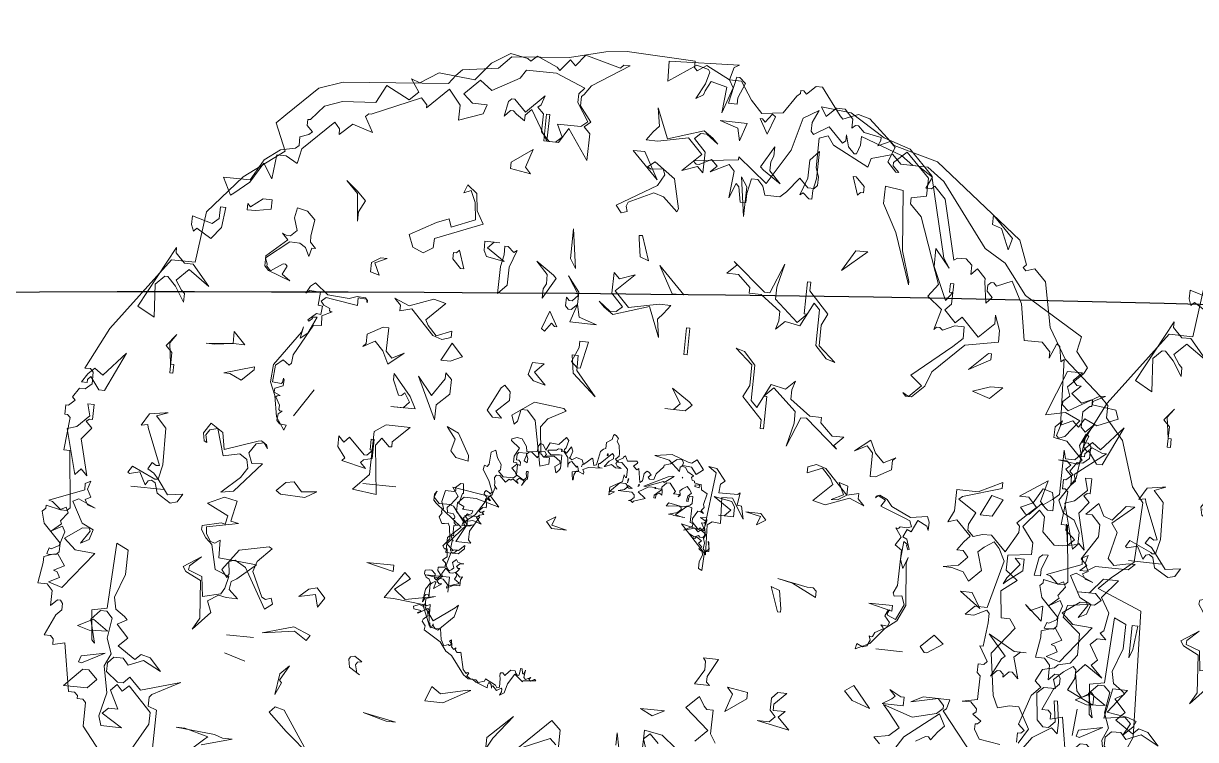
# Model space of a CAD drawing. Header units: metres. Extents: x 329311 to 330425, y 7396637 to 7397287.
# Drawn here: x 329864.389 to 329866.599, y 7397069.61 to 7397070.96 of the extents above; entities that cross this region are included whole.
import ezdxf

# ---------------------------------------------------------------- set-up
doc = ezdxf.new("R2010")
doc.units = ezdxf.units.M
doc.linetypes.add('CACHE2', pattern=[4.7625, 3.175, -1.5875])
doc.layers.get('0').update_dxf_attribs({"lineweight": 18})
doc.layers.add('ARBRE', color=251, linetype='Continuous', lineweight=13)
doc.layers.add('AXES+POTEAUX', color=6, linetype='CACHE2', lineweight=13)
doc.layers.add('VEGETAIS', color=3, linetype='Continuous')

# ---------------------------------------------------------------- blocks, each defined once
blk = doc.blocks.new('WMF26', base_point=(0, 0.001))
at = {"color": 85}
for points in [[(7.323, -0.184), (7.359, -0.221), (7.462, -0.147), (7.745, -0.286), (7.883, -0.286), (8.022, -0.496), (8.159, -0.636), (8.407, -0.605), (8.545, -0.395), (8.581, -0.358), (8.581, -0.322), (8.618, -0.322), (8.654, -0.358), (8.756, -0.257), (8.829, -0.257), (9.069, -0.569), (9.105, -0.605), (9.28, -0.533), (9.419, -0.569), (9.732, -0.846), (10.255, -0.984), (11.302, -1.792), (11.412, -2.069), (11.376, -2.105), (11.412, -2.141), (11.514, -2.105), (11.652, -2.243), (11.761, -2.767), (11.973, -3.116), (12.424, -3.502), (12.525, -3.604), (12.525, -3.749), (12.736, -3.99), (12.911, -4.514), (13.05, -4.688), (13.02, -5.387), (12.772, -5.598), (12.635, -5.737), (13.158, -5.948), (13.223, -7.418), (13.02, -7.905)], [(1.32, -8.917), (1.036, -8.567), (1.036, -8.291), (1, -8.255), (0.934, -8.255), (0.934, -8.218), (0.897, -8.181), (0.825, -8.181), (0.724, -7.621), (0.585, -7.658), (0.585, -7.592), (0.548, -7.556), (0.476, -7.556), (0.585, -7.308), (0.65, -7.243), (0.65, -7.17), (0.621, -7.133), (0.585, -7.133), (0.512, -7.206), (0.512, -7.032), (0.446, -6.959), (0.338, -6.959), (0.374, -6.719), (0.374, -6.646), (0.476, -6.61), (0.512, -6.61), (0.548, -6.573), (0.548, -6.471), (0.338, -6.26), (0.301, -6.122), (0.338, -6.085), (0.338, -6.049), (0.512, -6.085), (0.585, -6.085), (0.621, -6.049), (0.548, -5.387), (0.476, -5.387), (0.512, -5.002), (0.476, -4.972), (0.446, -4.972), (0.446, -4.863), (0.476, -4.863), (0.548, -4.797), (0.512, -4.761), (0.585, -4.652), (0.65, -4.652), (0.724, -4.587), (0.724, -4.448), (0.687, -4.412), (0.621, -4.412), (0.861, -3.924), (1.494, -3.051), (1.771, -3.051), (1.843, -2.454), (2.222, -2.003), (2.681, -1.654), (2.542, -1.334), (2.644, -1.232), (2.994, -0.883), (3.269, -0.781), (4.492, -0.672), (4.565, -0.569), (4.638, -0.496), (5.053, -0.431), (5.191, -0.286), (5.86, -0.221), (6.275, -0.111), (6.522, -0.082), (7.323, -0.111), (7.323, -0.184), (7.323, -0.184)]]:
    blk.add_lwpolyline(points, dxfattribs=at)
at = {"color": 63}
for points in [[(7.745, -0.286), (7.796, -0.374), (7.696, -0.678), (7.721, -0.375), (7.533, -0.326), (7.475, -0.444), (7.462, -0.493), (7.374, -0.544), (7.47, -0.362), (7.506, -0.223), (7.488, -0.192), (7.348, -0.155), (7.03, -0.375), (7.022, -0.143), (7.84, -0.103), (7.784, -0.136), (7.745, -0.286), (7.745, -0.286)], [(6.5, -0.246), (6.573, -0.246), (6.152, -0.522), (6.078, -0.631), (6.049, -0.661), (6.049, -0.77), (6.188, -0.944), (6.116, -1.009), (6.188, -1.083), (6.188, -1.396), (5.94, -1.046), (5.838, -1.221), (5.701, -1.221), (5.489, -0.871), (5.417, -0.944), (5.417, -1.009), (5.315, -0.944), (5.278, -0.908), (5.242, -0.908), (5.176, -0.981), (5.206, -0.806), (5.242, -0.77), (5.278, -0.77), (5.417, -0.908), (5.627, -0.697), (5.59, -0.806), (5.554, -0.835), (5.627, -0.908), (5.627, -1.119), (5.729, -1.221), (5.802, -1.221), (5.874, -1.155), (5.802, -1.009), (6.078, -1.009), (6.152, -0.944), (6.013, -0.734), (6.013, -0.631), (6.078, -0.558), (5.729, -0.42), (5.38, -0.42), (5.315, -0.522), (5.002, -0.697), (4.856, -0.594), (4.681, -0.77), (4.791, -0.871), (4.965, -0.871), (4.929, -0.981), (4.652, -1.083), (4.652, -0.908), (4.507, -0.734), (4.266, -0.981), (4.266, -0.944), (4.194, -0.871), (3.633, -1.119), (3.604, -1.119), (3.568, -1.155), (3.67, -1.33), (3.43, -1.257), (3.284, -1.396), (3.284, -1.33), (3.219, -1.257), (2.869, -1.606), (2.833, -1.781), (2.695, -1.708), (2.586, -1.708), (2.557, -1.992), (2.447, -1.817), (2.309, -2.057), (2.135, -2.203), (2.099, -2.232), (1.996, -2.029), (2.309, -2.029), (2.447, -1.781), (2.622, -1.643), (2.797, -1.606), (2.833, -1.57), (2.833, -1.469), (2.934, -1.432), (2.972, -1.396), (2.905, -1.33), (2.905, -1.257), (2.934, -1.257), (3.081, -1.083), (3.284, -1.009), (3.67, -0.981), (3.779, -0.77), (4.056, -0.908), (4.158, -0.806), (4.056, -0.661), (4.158, -0.697), (4.369, -0.558), (4.791, -0.594), (4.965, -0.384), (5.176, -0.246), (5.38, -0.282), (5.417, -0.311), (5.489, -0.246), (5.729, -0.347), (5.766, -0.384), (5.874, -0.246), (5.94, -0.311), (6.049, -0.173), (6.464, -0.282), (6.5, -0.246), (6.5, -0.246)], [(8.752, -0.781), (8.782, -0.817), (8.956, -0.708), (9.131, -0.883), (9.167, -0.853), (9.167, -0.781), (9.203, -0.919), (9.277, -0.991), (9.306, -0.991), (9.342, -0.883), (9.342, -0.781), (9.83, -0.955), (9.974, -1.057), (10.15, -1.057), (10.353, -1.203), (10.913, -1.931), (11.161, -2.076), (11.438, -2.425), (12.136, -2.84), (12.099, -3.014), (12.245, -3.19), (12.209, -3.262), (12.034, -3.437), (12.071, -3.539), (11.998, -3.612), (11.998, -3.648), (12.071, -3.713), (12.421, -3.502), (12.486, -3.502), (12.346, -3.576), (12.346, -3.612), (12.624, -3.648), (12.66, -3.749), (12.421, -3.851), (12.274, -3.786), (12.209, -3.888), (12.136, -3.823), (11.998, -3.888), (11.962, -3.124), (11.925, -3.153), (11.895, -2.978), (11.859, -2.949), (11.787, -3.124), (11.787, -3.051), (11.685, -2.949), (11.474, -2.949), (11.401, -2.527), (11.263, -2.279), (11.088, -2.353), (11.052, -2.317), (11.023, -2.317), (10.986, -2.353), (10.986, -2.425), (11.052, -2.491), (10.986, -2.563), (10.95, -2.317), (10.95, -2.279), (10.848, -2.178), (10.776, -2.25), (10.776, -2.141), (10.703, -2.076), (10.601, -2.076), (10.564, -2.105), (10.389, -1.406), (10.252, -1.268), (10.216, -1.304), (10.15, -1.304), (10.216, -1.167), (10.04, -1.057), (9.83, -1.057), (9.728, -0.955), (9.48, -1.027), (9.451, -1.13), (9.029, -0.919), (8.956, -0.817), (8.855, -0.853), (8.855, -1.203), (8.891, -1.304), (8.891, -1.406), (8.855, -1.442), (8.782, -1.442), (8.679, -1.34), (8.542, -1.516), (8.469, -1.582), (8.294, -1.582), (8.258, -1.479), (8.192, -1.406), (8.12, -1.406), (8.083, -1.582), (8.083, -1.69), (8.017, -1.69), (7.981, -1.516), (7.945, -1.479), (7.879, -1.654), (7.909, -1.34), (7.843, -1.268), (7.632, -1.377), (7.705, -1.304), (7.632, -1.232), (7.494, -1.304), (7.458, -1.304), (7.421, -1.268), (7.945, -1.203), (7.945, -1.167), (8.294, -1.442), (8.542, -1.027), (8.643, -0.643), (8.819, -0.533), (8.752, -0.679), (8.752, -0.781), (8.752, -0.781)], [(5.311, -1.508), (5.551, -1.334), (5.485, -1.545), (5.551, -1.618), (5.311, -1.581), (5.311, -1.508), (5.311, -1.508)], [(7.293, -1.88), (7.122, -1.724), (7.002, -1.689), (6.719, -1.829), (6.697, -1.875), (6.718, -1.937), (6.65, -1.961), (6.582, -1.877), (7.039, -1.6), (7.108, -1.467), (7.084, -1.398), (6.943, -1.417), (6.897, -1.395), (6.98, -1.326), (7.228, -1.502), (7.31, -1.843), (7.293, -1.88), (7.293, -1.88)], [(4.217, -2.468), (4.52, -2.296), (4.662, -2.238), (4.695, -2.332), (4.971, -2.219), (4.946, -2.019), (4.885, -1.882), (4.799, -1.918), (4.839, -1.823), (4.952, -1.911), (4.978, -2.111), (5.065, -2.258), (4.518, -2.486), (4.513, -2.593), (4.403, -2.665), (4.275, -2.612), (4.217, -2.468), (4.217, -2.468)], [(3.67, -2.131), (3.604, -2.268), (3.604, -2.379), (3.568, -2.057), (3.43, -1.92), (3.568, -2.029), (3.67, -2.131), (3.67, -2.131)], [(9.555, -2.114), (9.272, -2.362), (9.417, -2.114), (9.555, -2.114), (9.555, -2.114)], [(2.586, -2.342), (2.411, -2.379), (2.309, -2.379), (2.309, -2.305), (2.346, -2.342), (2.484, -2.232), (2.586, -2.232), (2.586, -2.342), (2.586, -2.342)], [(3.106, -2.415), (3.082, -2.607), (3.082, -2.677), (3.151, -2.747), (3.106, -2.747), (3.082, -2.845), (3.032, -2.747), (2.963, -2.701), (2.844, -2.701), (2.582, -2.914), (2.607, -2.983), (2.607, -3.008), (2.656, -3.057), (2.794, -2.963), (2.819, -2.963), (2.844, -2.983), (2.794, -3.082), (2.893, -3.152), (2.631, -3.057), (2.582, -3.008), (2.582, -2.889), (2.819, -2.677), (2.75, -2.607), (2.794, -2.627), (2.844, -2.627), (2.913, -2.558), (2.868, -2.415), (2.893, -2.295), (3.013, -2.321), (3.106, -2.415), (3.106, -2.415)], [(6.116, -2.203), (6.188, -2.662), (6.116, -2.552), (6.116, -2.203), (6.116, -2.203)], [(6.887, -2.235), (6.887, -2.199), (6.923, -2.199), (7.026, -2.483), (6.923, -2.447), (6.887, -2.235), (6.887, -2.235)], [(2.033, -2.618), (1.923, -2.756), (1.75, -2.654), (1.712, -2.691), (1.684, -2.618), (1.684, -2.516), (1.923, -2.582), (1.996, -2.516), (1.996, -2.379), (2.062, -2.379), (2.033, -2.618), (2.033, -2.618)], [(9.068, -3.26), (9.068, -2.845), (8.995, -2.772), (8.857, -3.055), (8.682, -3.019), (8.581, -3.121), (8.609, -3.019), (8.609, -2.91), (8.37, -2.736), (8.231, -2.736), (8.231, -2.67), (8.086, -2.532), (7.947, -2.532), (8.056, -2.423), (8.02, -2.387), (8.406, -2.706), (8.471, -2.706), (8.609, -2.357), (8.544, -2.634), (8.544, -2.772), (8.821, -3.019), (8.93, -2.91), (8.893, -2.91), (8.893, -2.532), (8.93, -2.532), (8.93, -2.634), (9.169, -2.882), (9.104, -3.019), (9.104, -3.26), (9.308, -3.434), (9.205, -3.405), (9.068, -3.26), (9.068, -3.26)], [(4.755, -2.698), (4.755, -2.625), (4.791, -2.625), (4.82, -2.589), (4.893, -2.8), (4.856, -2.8), (4.755, -2.698), (4.755, -2.698)], [(5.343, -2.589), (5.343, -2.487), (5.38, -2.487), (5.453, -2.552), (5.489, -2.523), (5.417, -2.728), (5.417, -2.938), (5.315, -3.047), (5.315, -2.728), (5.343, -2.589), (5.343, -2.589)], [(7.163, -2.523), (7.476, -2.836), (7.337, -2.836), (7.163, -2.523), (7.163, -2.523)], [(5.868, -2.873), (5.868, -2.764), (5.729, -2.625), (5.94, -2.764), (5.976, -2.8), (5.838, -3.047), (5.838, -2.938), (5.868, -2.873), (5.868, -2.873)], [(6.675, -3.15), (6.566, -3.076), (6.5, -3.011), (6.639, -3.112), (6.712, -3.112), (6.777, -3.047), (6.639, -2.902), (6.639, -2.662), (6.712, -2.728), (6.886, -2.662), (6.675, -2.873), (6.85, -3.047), (7.199, -2.975), (7.337, -2.975), (7.264, -3.076), (7.199, -3.15), (7.235, -3.36), (7.09, -3.011), (6.675, -3.15), (6.675, -3.15)], [(6.253, -3.076), (6.188, -3.143), (6.152, -3.143), (6.116, -3.106), (6.116, -3.003), (6.152, -3.04), (6.188, -3.04), (6.253, -2.967), (6.116, -2.756), (6.253, -2.931), (6.253, -3.076), (6.253, -3.076)], [(1.647, -3.076), (1.75, -3.076), (1.959, -3.316), (1.712, -3.143), (1.574, -3.28), (1.647, -3.39), (1.684, -3.426), (1.684, -3.527), (1.574, -3.353), (1.472, -3.251), (1.436, -3.251), (1.335, -3.353), (1.363, -3.739), (1.16, -3.63), (1.538, -2.902), (1.538, -2.967), (1.647, -3.076), (1.647, -3.076)], [(6.253, -3.076), (6.289, -3.222), (6.5, -3.288), (6.188, -3.288), (6.253, -3.076), (6.253, -3.076)], [(2.857, -4.5), (2.791, -4.345), (2.805, -4.14), (3.087, -3.732), (3.106, -3.667), (3.082, -3.805), (3.164, -3.735), (3.251, -3.539), (3.188, -3.545), (3.199, -3.56), (3.161, -3.595), (3.148, -3.581), (3.241, -3.499), (3.293, -3.503), (3.3, -3.404), (3.248, -3.399), (3.259, -3.247), (3.133, -3.239), (3.093, -3.273), (3.138, -3.189), (3.192, -3.143), (3.349, -3.267), (3.602, -3.284), (3.691, -3.251), (3.791, -3.258), (3.815, -3.286), (3.814, -3.312), (3.803, -3.272), (3.703, -3.265), (3.707, -3.355), (3.408, -3.311), (3.331, -3.302), (3.278, -3.349), (3.315, -3.391), (3.387, -3.423), (3.388, -3.446), (3.4, -3.46), (3.421, -3.461), (3.306, -3.517), (3.311, -3.632), (3.218, -3.638), (3.018, -4.005), (3.012, -4.104), (2.984, -4.129), (2.91, -4.074), (2.829, -4.145), (2.815, -4.344), (2.917, -4.354), (2.931, -4.341), (2.935, -4.289), (2.947, -4.303), (2.94, -4.378), (2.849, -4.413), (2.846, -4.46), (2.918, -4.491), (2.883, -4.502), (2.869, -4.514), (2.924, -4.605), (2.919, -4.657), (2.932, -4.671), (2.959, -4.673), (2.919, -4.708), (2.911, -4.783), (2.946, -4.823), (3.025, -4.829), (3.004, -4.891), (2.901, -4.743), (2.857, -4.5), (2.857, -4.5)], [(5.94, -3.186), (6.041, -3.36), (6.013, -3.36), (5.976, -3.324), (5.904, -3.426), (5.868, -3.397), (5.94, -3.186), (5.94, -3.186)], [(6.253, -3.746), (6.326, -3.572), (6.326, -3.498), (6.428, -3.498), (6.362, -3.811), (6.326, -3.811), (6.253, -3.746), (6.253, -3.746)], [(4.848, -3.677), (4.986, -3.823), (4.848, -3.888), (4.739, -3.888), (4.848, -3.677), (4.848, -3.677)], [(6.326, -3.841), (6.573, -4.125), (6.289, -3.877), (6.253, -3.666), (6.326, -3.666), (6.326, -3.841), (6.326, -3.841)], [(2.309, -3.949), (2.099, -3.978), (1.996, -3.978), (2.309, -3.949), (2.309, -3.805), (2.447, -3.949), (2.309, -3.949), (2.309, -3.949)], [(5.838, -3.913), (5.976, -4.052), (5.838, -4.015), (5.766, -3.949), (5.802, -3.805), (5.94, -3.805), (5.838, -3.913), (5.838, -3.913)], [(12.071, -4.761), (12.136, -4.9), (12.274, -4.972), (12.346, -5.11), (12.346, -5.249), (12.173, -5.286), (12.071, -5.286), (11.925, -5.147), (11.925, -4.972), (11.859, -4.9), (11.685, -5.11), (11.823, -5.286), (11.823, -5.423), (11.547, -5.459), (11.547, -5.634), (11.685, -5.744), (11.511, -5.882), (11.547, -6.195), (11.648, -6.195), (11.722, -6.297), (11.474, -6.617), (11.547, -7.104), (11.612, -7.243), (11.75, -7.206), (11.859, -7.206), (11.998, -7.454), (11.895, -7.628)], [(10.703, -7.73), (10.812, -7.664), (10.848, -7.664), (10.877, -7.694), (10.95, -7.592), (11.023, -7.519), (10.95, -7.381), (10.564, -7.694), (10.216, -8.255)], [(1.622, -8.778), (1.796, -8.465), (1.796, -8.327), (1.52, -8.043), (1.447, -8.115), (1.382, -8.043), (1.309, -8.115), (1.418, -8.327), (1.309, -8.327), (1.243, -8.393), (1.484, -8.538), (1.243, -8.538), (1.207, -8.429), (1.273, -8.152), (1.207, -7.84), (1.273, -7.694), (1.207, -7.519), (1.243, -7.279), (1.171, -7.206), (1.097, -7.206), (0.996, -7.315), (1.069, -7.592), (1.032, -7.556), (0.996, -7.206), (1.171, -7.17), (1.207, -6.405), (1.345, -6.471), (1.345, -6.755), (1.243, -7.032), (1.273, -7.17), (1.382, -7.243), (1.418, -7.279), (1.309, -7.344), (1.447, -7.491), (1.345, -7.592), (1.556, -7.73), (1.622, -7.664), (1.731, -7.694), (1.869, -7.84), (1.658, -7.73), (1.484, -7.803), (1.418, -7.73), (1.309, -7.73), (1.243, -7.803), (1.243, -7.905), (1.382, -8.014), (1.447, -8.014), (1.52, -7.942), (1.658, -8.079), (2.117, -7.942), (1.796, -8.115), (1.768, -8.152), (1.768, -8.255), (1.869, -8.291), (1.869, -8.887)], [(2.081, -8.917), (2.465, -8.567), (2.495, -8.538), (2.219, -8.465), (2.117, -8.465), (2.568, -8.502), (2.669, -8.538), (2.779, -8.538), (2.429, -8.641)], [(10.288, -7.803), (10.216, -7.73), (10.389, -7.694), (10.499, -7.592), (10.353, -7.418), (10.288, -7.344), (10.637, -7.454), (10.913, -7.381), (10.986, -7.315), (10.986, -7.279), (10.913, -7.206), (10.601, -7.279), (10.739, -7.206), (11.052, -7.206), (11.023, -7.315), (10.986, -7.344), (11.474, -7.942)], [(11.685, -7.664), (11.438, -7.628), (11.372, -7.519), (11.372, -7.454), (11.401, -7.454), (11.438, -7.418), (11.335, -7.344), (11.372, -7.315), (11.372, -7.279), (11.299, -7.206), (11.197, -7.206), (11.372, -7.17), (11.372, -6.893), (11.335, -6.857), (11.335, -6.755), (11.401, -6.755), (11.438, -6.719), (11.335, -6.545), (11.372, -6.545), (11.401, -6.268), (11.401, -6.158), (11.372, -6.122), (11.227, -6.195), (11.125, -6.195), (11.227, -6.093), (11.372, -6.093), (11.511, -5.533), (11.438, -5.394), (11.372, -5.322), (11.263, -5.394), (11.197, -5.459), (11.263, -5.671), (11.125, -5.809), (11.052, -5.707), (10.913, -5.671), (10.812, -5.671), (10.986, -5.634), (11.088, -5.533), (11.023, -5.459), (10.95, -5.459), (11.023, -5.358), (11.088, -5.286), (10.913, -5.11), (10.812, -5.147), (10.877, -5.009), (10.877, -4.761), (11.125, -4.761), (11.401, -4.623), (11.401, -4.695), (10.95, -4.835), (10.913, -4.871), (11.125, -5.009), (11.052, -5.147), (11.052, -5.219), (11.125, -5.286), (11.227, -5.249), (11.335, -5.249), (11.511, -5.423), (11.648, -5.183), (11.648, -5.11), (11.612, -5.074), (11.823, -4.871), (11.722, -4.761), (11.612, -4.761), (11.925, -4.55), (11.859, -4.797), (11.895, -4.835), (11.998, -4.761), (12.071, -4.695), (12.071, -4.172), (12.099, -4.274), (12.209, -4.274), (12.274, -4.201), (12.245, -4.099), (12.31, -3.96), (12.245, -4.485), (12.071, -4.761), (12.071, -4.761)], [(1.611, -4.262), (1.647, -4.262), (1.647, -4.364), (1.611, -4.364), (1.611, -4.125), (1.538, -4.052), (1.647, -3.913), (1.574, -4.015), (1.611, -4.262), (1.611, -4.262)], [(7.494, -4.177), (7.566, -4.104), (7.458, -3.929), (7.668, -4.068), (7.705, -4.104), (7.632, -4.177), (7.392, -4.177), (7.494, -4.177), (7.494, -4.177)], [(4.672, -4.31), (4.811, -4.099), (4.811, -4.027), (4.884, -4.099), (4.884, -4.273), (4.739, -4.412), (4.739, -4.587), (4.499, -4.099), (4.672, -4.31), (4.672, -4.31)], [(0.811, -4.648), (0.701, -4.503), (0.664, -4.54), (0.664, -4.576), (0.599, -4.576), (0.664, -4.474), (0.738, -4.401), (0.84, -4.474), (1.087, -4.19), (0.876, -4.648), (0.811, -4.648), (0.811, -4.648)], [(4.36, -4.485), (4.425, -4.412), (4.36, -4.31), (4.324, -4.346), (4.288, -4.346), (4.215, -4.172), (4.215, -4.099), (4.425, -4.346), (4.499, -4.485), (4.215, -4.485), (4.36, -4.485), (4.36, -4.485)], [(5.335, -4.412), (5.473, -4.136), (5.51, -4.099), (5.582, -4.172), (5.582, -4.273), (5.437, -4.412), (5.51, -4.485), (5.408, -4.485), (5.335, -4.412), (5.335, -4.412)], [(3.304, -4.387), (3.097, -4.713), (3.304, -4.387), (3.304, -4.387)], [(4.889, -6.482), (4.871, -6.442), (4.83, -6.422), (4.81, -6.382), (4.81, -6.342), (4.86, -6.332), (4.889, -6.332), (4.931, -6.372), (4.931, -6.422), (4.95, -6.442), (5, -6.382), (4.96, -6.332), (4.96, -6.292), (5.04, -6.282), (5.04, -6.232), (5, -6.2), (5.05, -6.16), (5.04, -6.069), (5.011, -6.069), (4.989, -6.04), (5.061, -5.948), (5.04, -5.808), (5.021, -5.768), (4.981, -5.779), (4.95, -5.779), (4.91, -5.707), (4.939, -5.656), (4.931, -5.646), (4.931, -5.627), (4.95, -5.606), (4.921, -5.527), (4.95, -5.395), (5.05, -5.395), (5.071, -5.376), (5.061, -5.345), (5.121, -5.295), (5.151, -5.295), (5.161, -5.376), (5.161, -5.406), (5.151, -5.406), (5.121, -5.527), (5.182, -5.556), (5.182, -5.577), (5.171, -5.588), (5.291, -5.596), (5.283, -5.627), (5.252, -5.646), (5.241, -5.646), (5.233, -5.638), (5.212, -5.667), (5.191, -5.689), (5.212, -5.729), (5.323, -5.638), (5.423, -5.477), (5.423, -5.445), (5.442, -5.426), (5.403, -5.387), (5.403, -5.366), (5.423, -5.345), (5.464, -5.366), (5.473, -5.376), (5.492, -5.356), (5.442, -5.225), (5.363, -5.104), (5.373, -5.054), (5.403, -5.063), (5.423, -5.035), (5.434, -4.892), (5.484, -4.863), (5.514, -4.953), (5.564, -5.024), (5.564, -5.085), (5.543, -5.104), (5.603, -5.164), (5.725, -5.164), (5.755, -5.135), (5.736, -5.093), (5.694, -5.054), (5.744, -5.003), (5.744, -4.984), (5.705, -4.984), (5.705, -4.913), (5.755, -4.812), (5.655, -4.732), (5.655, -4.712), (5.715, -4.69), (5.776, -4.701), (5.836, -4.783), (5.845, -4.842), (5.966, -4.834), (5.976, -4.762), (5.995, -4.732), (6.027, -4.741), (6.066, -4.802), (6.107, -4.712), (6.208, -4.722), (6.289, -4.632), (6.318, -4.662), (6.298, -4.751), (6.279, -4.772), (6.279, -4.791), (6.308, -4.812), (6.358, -4.732), (6.379, -4.783), (6.358, -4.853), (6.348, -4.863), (6.379, -4.884), (6.429, -4.853), (6.498, -4.873), (6.519, -4.923), (6.61, -4.842), (6.62, -4.842), (6.641, -4.923), (6.671, -4.913), (6.7, -4.751), (6.731, -4.722), (6.76, -4.712), (6.76, -4.64), (6.821, -4.601), (6.832, -4.55), (6.842, -4.54), (6.861, -4.55), (6.892, -4.582), (6.882, -4.611), (6.911, -4.662), (6.922, -4.751), (6.922, -4.783), (6.882, -4.822), (6.901, -4.842), (6.972, -4.802), (6.972, -4.791), (6.993, -4.772), (7.023, -4.834), (7.102, -4.822), (7.134, -4.822), (7.144, -4.834), (7.144, -4.842), (7.102, -4.884), (7.144, -4.923), (7.163, -4.903), (7.194, -5.063), (7.224, -5.043), (7.234, -4.953), (7.263, -4.923), (7.284, -4.934), (7.314, -4.963), (7.284, -4.993), (7.303, -5.013), (7.353, -5.013), (7.374, -4.942), (7.454, -4.853), (7.454, -4.834), (7.526, -4.812), (7.597, -4.751), (7.655, -4.751), (7.677, -4.783), (7.666, -4.822), (7.705, -4.834), (7.737, -4.884), (7.806, -4.923), (7.787, -4.942), (7.798, -4.974), (7.827, -4.984), (7.827, -5.003), (7.877, -5.013), (7.907, -5.013), (7.918, -5.074), (7.989, -5.114), (7.957, -5.244), (7.968, -5.276), (7.938, -5.315), (7.968, -5.345), (7.928, -5.326), (7.899, -5.326), (7.848, -5.416), (7.848, -5.456), (7.928, -5.538), (7.949, -5.516), (7.968, -5.538), (7.989, -5.516), (7.957, -5.456), (7.989, -5.456), (8.008, -5.437), (7.938, -5.395), (8.008, -5.395), (8.018, -5.426), (7.999, -5.506), (8.018, -5.596), (7.999, -5.638), (8.018, -5.689), (8.008, -5.757), (8.028, -5.779), (8.05, -5.779), (8.078, -5.748), (8.058, -5.667), (8.068, -5.678), (8.078, -5.779), (8.028, -5.79), (8.018, -6.009), (7.978, -5.99), (7.978, -5.908), (8.008, -5.829), (7.999, -5.79), (7.968, -5.768), (7.957, -5.757), (7.989, -5.739), (7.949, -5.697), (7.978, -5.667), (7.918, -5.627), (7.899, -5.646), (7.867, -5.638), (7.827, -5.596), (7.888, -5.627), (7.938, -5.606), (7.957, -5.627), (7.989, -5.627), (8.008, -5.606), (8.008, -5.577), (7.968, -5.546), (7.949, -5.546), (7.928, -5.566), (7.888, -5.527), (7.756, -5.566), (7.848, -5.516), (7.856, -5.506), (7.856, -5.477), (7.827, -5.466), (7.827, -5.295), (7.798, -5.287), (7.766, -5.287), (7.655, -5.387), (7.647, -5.395), (7.727, -5.416), (7.756, -5.416), (7.626, -5.406), (7.597, -5.395), (7.565, -5.395), (7.666, -5.366), (7.705, -5.326), (7.705, -5.305), (7.666, -5.287), (7.555, -5.305), (7.526, -5.305), (7.555, -5.265), (7.716, -5.295), (7.787, -5.276), (7.806, -5.265), (7.827, -5.244), (7.827, -5.164), (7.787, -5.164), (7.777, -5.193), (7.777, -5.225), (7.756, -5.225), (7.766, -5.164), (7.806, -5.124), (7.777, -5.085), (7.747, -5.054), (7.697, -5.085), (7.666, -5.114), (7.677, -5.164), (7.655, -5.185), (7.666, -5.154), (7.597, -5.154), (7.616, -5.124), (7.547, -5.035), (7.505, -5.035), (7.454, -5.093), (7.465, -5.143), (7.465, -5.185), (7.435, -5.164), (7.403, -5.185), (7.395, -5.193), (7.395, -5.225), (7.374, -5.225), (7.374, -5.193), (7.454, -5.124), (7.454, -5.114), (7.374, -5.114), (7.384, -5.104), (7.303, -5.104), (7.184, -5.175), (7.274, -5.244), (7.144, -5.287), (7.134, -5.305), (7.113, -5.287), (7.084, -5.287), (7.113, -5.276), (7.144, -5.244), (7.144, -5.214), (7.113, -5.185), (6.951, -5.185), (7.023, -5.164), (7.052, -5.135), (7.052, -5.114), (7.034, -5.093), (6.961, -5.093), (6.851, -5.204), (6.911, -5.204), (6.851, -5.244), (6.851, -5.154), (6.993, -5.074), (7.001, -4.993), (7.023, -5.024), (7.034, -5.024), (7.034, -4.923), (6.961, -4.853), (6.922, -4.853), (6.911, -4.842), (6.892, -4.873), (6.911, -4.903), (6.961, -4.923), (6.892, -4.923), (6.842, -4.892), (6.771, -4.923), (6.76, -4.923), (6.81, -4.853), (6.861, -4.822), (6.861, -4.783), (6.842, -4.762), (6.71, -4.892), (6.7, -4.892), (6.691, -4.903), (6.691, -4.934), (6.71, -4.942), (6.741, -4.942), (6.581, -4.953), (6.519, -4.984), (6.53, -5.013), (6.53, -5.035), (6.469, -5.013), (6.44, -5.013), (6.419, -5.054), (6.419, -5.114), (6.408, -5.114), (6.398, -5.054), (6.398, -5.024), (6.469, -5.003), (6.458, -4.963), (6.448, -4.953), (6.44, -4.963), (6.379, -4.903), (6.358, -4.913), (6.34, -4.934), (6.34, -4.974), (6.329, -4.863), (6.289, -4.812), (6.279, -4.802), (6.247, -4.802), (6.247, -4.791), (6.258, -4.783), (6.239, -4.772), (6.208, -4.772), (6.189, -4.791), (6.097, -4.802), (6.088, -4.812), (6.128, -4.853), (6.228, -4.842), (6.258, -4.842), (6.258, -4.993), (6.239, -5.024), (6.208, -5.054), (6.189, -4.984), (6.247, -4.942), (6.239, -4.913), (6.167, -4.863), (6.088, -4.873), (6.077, -4.884), (6.056, -4.884), (6.077, -4.853), (6.056, -4.822), (5.995, -4.822), (5.987, -4.884), (5.976, -4.892), (5.976, -4.903), (5.906, -4.842), (5.876, -4.842), (5.845, -4.873), (5.865, -4.923), (5.865, -4.974), (5.826, -4.953), (5.845, -4.884), (5.845, -4.863), (5.755, -4.863), (5.736, -4.884), (5.736, -4.953), (5.765, -4.953), (5.786, -4.974), (5.786, -5.013), (5.755, -5.003), (5.755, -5.124), (5.836, -5.175), (5.845, -5.175), (5.876, -5.143), (5.865, -5.104), (5.865, -5.074), (5.887, -5.074), (5.887, -5.164), (5.865, -5.175), (5.826, -5.244), (5.845, -5.204), (5.845, -5.185), (5.794, -5.164), (5.786, -5.164), (5.765, -5.185), (5.765, -5.204), (5.786, -5.225), (5.715, -5.175), (5.694, -5.193), (5.675, -5.185), (5.636, -5.225), (5.564, -5.154), (5.524, -5.154), (5.503, -5.185), (5.514, -5.244), (5.514, -5.276), (5.543, -5.315), (5.524, -5.287), (5.492, -5.395), (5.484, -5.387), (5.453, -5.426), (5.484, -5.456), (5.473, -5.456), (5.453, -5.437), (5.434, -5.456), (5.442, -5.516), (5.442, -5.546), (5.403, -5.546), (5.363, -5.588), (5.384, -5.606), (5.423, -5.588), (5.403, -5.606), (5.423, -5.627), (5.373, -5.638), (5.342, -5.667), (5.384, -5.718), (5.403, -5.739), (5.302, -5.707), (5.222, -5.729), (5.202, -5.748), (5.202, -5.757), (5.222, -5.779), (5.313, -5.757), (5.273, -5.779), (5.182, -5.779), (5.191, -5.748), (5.202, -5.739), (5.061, -5.566), (5.021, -5.556), (4.989, -5.588), (5, -5.646), (5.071, -5.656), (5.09, -5.689), (5.09, -5.707), (5.082, -5.707), (5.071, -5.718), (5.1, -5.739), (5.09, -5.748), (5.09, -5.757), (5.111, -5.779), (5.14, -5.779), (5.09, -5.79), (5.09, -5.869), (5.1, -5.879), (5.1, -5.908), (5.082, -5.908), (5.071, -5.919), (5.1, -5.969), (5.09, -5.969), (5.082, -6.049), (5.082, -6.08), (5.09, -6.09), (5.132, -6.069), (5.161, -6.069), (5.132, -6.1), (5.09, -6.1), (5.05, -6.26), (5.071, -6.3), (5.09, -6.321), (5.121, -6.3), (5.14, -6.282), (5.121, -6.221), (5.161, -6.181), (5.182, -6.21), (5.222, -6.221), (5.252, -6.221), (5.202, -6.232), (5.171, -6.26), (5.191, -6.282), (5.212, -6.282), (5.191, -6.311), (5.171, -6.332), (5.222, -6.382), (5.252, -6.372), (5.233, -6.411), (5.233, -6.482), (5.161, -6.482), (5.082, -6.523), (5.082, -6.501), (5.212, -6.461), (5.222, -6.451), (5.161, -6.411), (5.182, -6.372), (5.182, -6.35), (5.161, -6.332), (5.132, -6.342), (5.1, -6.342), (5.05, -6.292), (5.011, -6.361), (5.011, -6.382), (5.021, -6.392), (4.96, -6.451), (4.989, -6.482), (5.021, -6.482), (4.931, -6.544), (4.95, -6.472), (4.939, -6.461), (4.91, -6.482), (4.889, -6.501), (4.889, -6.652), (4.881, -6.624), (4.849, -6.624), (4.83, -6.644), (4.839, -6.674), (4.821, -6.713), (4.839, -6.563), (4.889, -6.482), (4.889, -6.482)], [(4.052, -5.301), (4.052, -4.796), (4.183, -4.704), (4.466, -4.704), (4.275, -4.895), (4.275, -4.954), (4.243, -4.954), (4.15, -4.863), (4.085, -4.954), (4.15, -5.524), (3.87, -5.491), (4.052, -5.301), (4.052, -5.301)], [(6.792, -4.791), (6.782, -4.791), (6.782, -4.772), (6.792, -4.772), (6.792, -4.791), (6.792, -4.791)], [(0.774, -4.998), (0.738, -4.998), (0.701, -5.027), (0.774, -5.1), (0.664, -5.237), (0.774, -5.659), (0.701, -5.587), (0.636, -5.659), (0.49, -5.136), (0.599, -5.1), (0.738, -4.961), (0.701, -4.823), (0.774, -4.823), (0.774, -4.998), (0.774, -4.998)], [(1.644, -5.44), (1.605, -5.613), (1.735, -5.783), (1.911, -5.757), (1.856, -5.852), (1.776, -5.874), (1.61, -5.777), (1.577, -5.658), (1.532, -5.631), (1.493, -5.642), (1.464, -5.693), (1.386, -5.547), (1.268, -5.579), (1.247, -5.567), (1.291, -5.492), (1.547, -5.606), (1.567, -5.617), (1.605, -5.613), (1.548, -5.547), (1.473, -5.503), (1.517, -5.427), (1.567, -5.456), (1.605, -5.451), (1.427, -5.026), (1.421, -4.988), (1.344, -5.005), (1.426, -4.864), (1.605, -4.833), (1.643, -4.828), (1.511, -4.88), (1.632, -5.009), (1.644, -5.44), (1.644, -5.44)], [(2.348, -5.686), (2.558, -5.492), (2.632, -5.375), (2.61, -5.275), (2.524, -5.219), (2.333, -5.262), (2.238, -4.951), (2.144, -4.977), (2.104, -5.039), (2.125, -5.128), (2.094, -5.11), (2.074, -5.019), (2.152, -4.896), (2.3, -4.99), (2.337, -5.187), (2.719, -5.05), (2.758, -5.041), (2.82, -5.08), (2.835, -5.124), (2.789, -5.061), (2.699, -5.081), (2.625, -5.197), (2.672, -5.314), (2.796, -5.307), (2.495, -5.658), (2.348, -5.686), (2.348, -5.686)], [(3.746, -5.138), (3.648, -5.014), (3.648, -4.89), (3.713, -4.956), (3.772, -4.89), (3.963, -5.079), (3.996, -5.079), (4.061, -5.014), (4.028, -5.014), (4.028, -4.89), (4.061, -4.89), (4.061, -5.112), (3.963, -5.138), (3.93, -5.171), (3.996, -5.236), (3.713, -5.171), (3.746, -5.138), (3.746, -5.138)], [(6.498, -4.953), (6.508, -4.923), (6.498, -4.953), (6.498, -4.953)], [(7.062, -5.035), (7.052, -5.085), (7.052, -5.035), (7.062, -5.035), (7.062, -5.035)], [(7.515, -4.963), (7.565, -4.953), (7.586, -4.953), (7.476, -5.035), (7.465, -5.024), (7.263, -5.104), (7.244, -5.104), (7.515, -4.963), (7.515, -4.963)], [(7.686, -4.963), (7.677, -4.953), (7.686, -4.963), (7.686, -4.963)], [(7.837, -5.024), (7.888, -5.024), (7.888, -5.054), (7.837, -5.043), (7.837, -5.024), (7.837, -5.024)], [(7.062, -5.135), (7.062, -5.114), (7.113, -5.143), (7.073, -5.143), (7.062, -5.135), (7.062, -5.135)], [(7.184, -5.085), (7.194, -5.093), (7.174, -5.114), (7.184, -5.104), (7.184, -5.085), (7.184, -5.085)], [(3.044, -5.636), (2.989, -5.601), (3.091, -5.494), (3.187, -5.478), (3.284, -5.583), (3.46, -5.566), (3.329, -5.646), (3.044, -5.636), (3.044, -5.636)], [(6.16, -5.631), (6.261, -5.566), (6.225, -5.668), (6.4, -5.705), (6.225, -5.705), (6.16, -5.631), (6.16, -5.631)], [(0.582, -6.871), (0.548, -6.807), (0.504, -6.794), (0.624, -6.729), (0.535, -6.601), (0.429, -6.618), (0.405, -6.61), (0.426, -6.542), (0.45, -6.549), (0.538, -6.501), (0.588, -6.335), (0.554, -6.272), (0.432, -6.341), (0.54, -6.246), (0.524, -6.215), (0.602, -6.111), (0.573, -6.049), (0.51, -6.083), (0.408, -5.999), (0.364, -5.986), (0.768, -5.826), (0.764, -5.75), (0.827, -5.716), (0.799, -5.813), (0.846, -5.902), (0.783, -5.936), (0.818, -5.995), (0.911, -6.023), (0.709, -5.935), (0.645, -5.969), (0.78, -6.212), (0.914, -6.279), (0.878, -6.396), (0.784, -6.447), (0.882, -6.296), (0.865, -6.264), (0.79, -6.268), (0.592, -6.41), (0.732, -6.533), (0.961, -6.549), (0.622, -6.984), (0.461, -6.936), (0.582, -6.871), (0.582, -6.871)], [(1.298, -5.725), (1.684, -5.725), (1.298, -5.725), (1.298, -5.725)], [(5.242, -5.762), (5.242, -5.697), (5.206, -5.659), (5.38, -5.659), (5.278, -5.835), (5.278, -5.936), (5.307, -5.972), (5.133, -5.972), (5.242, -5.762), (5.242, -5.762)], [(3.012, -6.279), (2.853, -6.447), (2.817, -6.568), (2.951, -6.852), (2.997, -6.876), (3.059, -6.854), (3.082, -6.923), (2.998, -6.991), (2.727, -6.529), (2.596, -6.457), (2.527, -6.48), (2.543, -6.621), (2.52, -6.667), (2.453, -6.582), (2.632, -6.338), (2.975, -6.261), (3.012, -6.279), (3.012, -6.279)], [(3.572, -6.759), (3.38, -6.801), (3.485, -6.703), (3.58, -6.678), (3.683, -6.787), (3.609, -6.903), (3.572, -6.759), (3.572, -6.759)], [(5.845, -7.629), (5.836, -7.619), (5.786, -7.65), (5.736, -7.6), (5.725, -7.608), (5.725, -7.629), (5.715, -7.589), (5.694, -7.569), (5.686, -7.569), (5.675, -7.6), (5.675, -7.629), (5.534, -7.579), (5.492, -7.55), (5.442, -7.55), (5.384, -7.508), (5.222, -7.298), (5.151, -7.256), (5.071, -7.155), (4.871, -7.036), (4.881, -6.986), (4.839, -6.936), (4.849, -6.914), (4.9, -6.864), (4.889, -6.834), (4.91, -6.814), (4.91, -6.803), (4.889, -6.784), (4.789, -6.845), (4.77, -6.845), (4.81, -6.824), (4.81, -6.814), (4.729, -6.803), (4.719, -6.774), (4.789, -6.745), (4.83, -6.764), (4.849, -6.734), (4.871, -6.753), (4.91, -6.734), (4.921, -6.955), (4.931, -6.946), (4.939, -6.997), (4.95, -7.005), (4.971, -6.955), (4.971, -6.976), (5, -7.005), (5.061, -7.005), (5.082, -7.126), (5.121, -7.197), (5.171, -7.176), (5.182, -7.187), (5.191, -7.187), (5.202, -7.176), (5.202, -7.155), (5.182, -7.137), (5.202, -7.116), (5.212, -7.187), (5.212, -7.197), (5.241, -7.226), (5.263, -7.206), (5.263, -7.237), (5.283, -7.256), (5.313, -7.256), (5.323, -7.248), (5.373, -7.449), (5.413, -7.489), (5.423, -7.478), (5.442, -7.478), (5.423, -7.519), (5.473, -7.55), (5.534, -7.55), (5.564, -7.579), (5.636, -7.558), (5.644, -7.528), (5.765, -7.589), (5.786, -7.619), (5.815, -7.608), (5.815, -7.508), (5.805, -7.478), (5.805, -7.449), (5.815, -7.439), (5.836, -7.439), (5.865, -7.468), (5.906, -7.418), (5.926, -7.399), (5.976, -7.399), (5.987, -7.428), (6.006, -7.449), (6.027, -7.449), (6.037, -7.399), (6.037, -7.368), (6.056, -7.368), (6.066, -7.418), (6.077, -7.428), (6.097, -7.378), (6.088, -7.468), (6.107, -7.489), (6.167, -7.458), (6.147, -7.478), (6.167, -7.5), (6.208, -7.478), (6.218, -7.478), (6.228, -7.489), (6.077, -7.508), (6.077, -7.519), (5.976, -7.439), (5.906, -7.558), (5.876, -7.669), (5.826, -7.7), (5.845, -7.658), (5.845, -7.629), (5.845, -7.629)], [(3.37, -7.209), (2.999, -7.265), (3.359, -7.159), (3.557, -7.241), (3.518, -7.302), (3.37, -7.209), (3.37, -7.209)], [(1.028, -7.314), (1.205, -7.435), (0.989, -7.447), (0.85, -7.405), (1.028, -7.314), (1.028, -7.314)], [(4.177, -7.636), (4.054, -7.558), (4.034, -7.467), (4.053, -7.437), (4.103, -7.426), (4.189, -7.481), (4.139, -7.491), (4.12, -7.523), (4.145, -7.616), (4.177, -7.636), (4.177, -7.636)], [(0.927, -7.754), (1.204, -7.693), (0.941, -7.835), (0.906, -7.825), (0.927, -7.754), (0.927, -7.754)], [(3.349, -8.135), (3.681, -8.618), (3.855, -8.575), (3.889, -8.537), (4.032, -8.634), (4.034, -8.707), (3.719, -8.646), (3.396, -8.381), (3.176, -8.178), (3.239, -8.11), (3.349, -8.135), (3.349, -8.135)]]:
    blk.add_lwpolyline(points, dxfattribs=at)
at = {"color": 106}
for points in [[(7.934, -0.311), (7.861, -0.486), (7.861, -0.558), (7.759, -0.558), (7.825, -0.246), (7.861, -0.246), (7.934, -0.311), (7.934, -0.311)], [(9.607, -0.77), (9.92, -0.871), (10.204, -1.155), (10.444, -2.094), (10.517, -2.203), (10.342, -1.992), (10.342, -2.203), (10.517, -2.582), (10.59, -2.48), (10.553, -2.48), (10.553, -2.379), (10.59, -2.379), (10.59, -2.618), (10.517, -2.691), (10.655, -2.829), (10.728, -2.756), (10.939, -2.967), (11.114, -2.793), (11.114, -2.691), (11.179, -2.866), (11.179, -3.003), (10.794, -3.076), (10.444, -3.426), (10.379, -3.601), (10.24, -3.739), (10.168, -3.739), (10.132, -3.702), (10.204, -3.739), (10.342, -3.601), (10.204, -3.491), (10.655, -3.106), (10.765, -3.003), (10.765, -2.866), (10.655, -2.866), (10.517, -2.931), (10.481, -2.902), (10.444, -2.902), (10.415, -2.931), (10.481, -2.691), (10.306, -2.552), (10.415, -2.407), (10.132, -1.643), (9.993, -1.505), (9.993, -1.432), (10.168, -1.396), (10.168, -1.185), (9.891, -0.908), (9.746, -1.046), (9.746, -1.083), (9.819, -1.155), (9.783, -1.155), (9.68, -1.046), (9.746, -0.871), (9.68, -0.806), (9.542, -0.871), (9.571, -0.806), (9.571, -0.77), (9.368, -0.734), (9.295, -0.661), (9.259, -0.661), (9.221, -0.697), (9.221, -0.594), (9.12, -0.486), (9.018, -0.486), (8.909, -0.594), (8.844, -0.486), (9.192, -0.522), (9.607, -0.77), (9.607, -0.77)], [(8.246, -0.871), (8.145, -0.697), (8.174, -0.697), (8.21, -0.734), (8.283, -0.631), (8.32, -0.661), (8.246, -0.871), (8.246, -0.871)], [(7.512, -0.908), (7.621, -0.981), (7.686, -1.046), (7.548, -0.944), (7.476, -0.944), (7.41, -1.009), (7.548, -1.155), (7.548, -1.396), (7.476, -1.33), (7.3, -1.396), (7.512, -1.185), (7.337, -1.009), (6.988, -1.083), (6.85, -1.083), (6.922, -0.981), (6.988, -0.908), (6.951, -0.697), (7.097, -1.046), (7.512, -0.908), (7.512, -0.908)], [(7.934, -0.981), (7.898, -0.835), (7.686, -0.77), (7.999, -0.77), (7.934, -0.981), (7.934, -0.981)], [(5.701, -1.221), (5.664, -1.221), (5.664, -0.908), (5.701, -0.908), (5.701, -1.221), (5.701, -1.221)], [(8.32, -1.185), (8.32, -1.293), (8.458, -1.432), (8.246, -1.293), (8.21, -1.257), (8.349, -1.009), (8.349, -1.119), (8.32, -1.185), (8.32, -1.185)], [(8.844, -1.469), (8.844, -1.57), (8.808, -1.57), (8.734, -1.505), (8.698, -1.534), (8.77, -1.33), (8.77, -1.119), (8.873, -1.009), (8.873, -1.33), (8.844, -1.469), (8.844, -1.469)], [(7.025, -1.534), (6.712, -1.221), (6.85, -1.221), (7.025, -1.534), (7.025, -1.534)], [(9.433, -1.358), (9.433, -1.432), (9.397, -1.432), (9.368, -1.469), (9.295, -1.257), (9.331, -1.257), (9.433, -1.358), (9.433, -1.358)], [(9.956, -2.057), (10.066, -2.407), (10.066, -2.444), (9.855, -1.853), (9.68, -1.534), (9.68, -1.33), (9.891, -1.358), (9.956, -2.057), (9.956, -2.057)], [(8.073, -1.853), (7.999, -1.396), (8.073, -1.505), (8.073, -1.853), (8.073, -1.853)], [(11.179, -1.92), (11.078, -1.68), (10.968, -1.643), (10.968, -1.534), (11.216, -1.781), (11.179, -1.92), (11.179, -1.92)], [(5.105, -2.563), (5.105, -2.454), (5.28, -2.454), (5.214, -2.454), (5.141, -2.527), (5.352, -2.665), (5.141, -2.629), (5.105, -2.563), (5.105, -2.563)], [(3.816, -2.84), (3.919, -2.775), (3.991, -2.775), (3.853, -2.84), (3.919, -2.978), (3.816, -2.949), (3.816, -2.84), (3.816, -2.84)], [(4.341, -3.328), (4.202, -3.364), (4.202, -3.298), (4.13, -3.226), (4.304, -3.298), (4.581, -3.19), (4.726, -3.226), (4.515, -3.437), (4.551, -3.502), (4.653, -3.612), (4.829, -3.538), (4.829, -3.612), (4.726, -3.648), (4.617, -3.612), (4.341, -3.328), (4.341, -3.328)], [(7.548, -3.215), (7.585, -3.215), (7.585, -3.527), (7.548, -3.527), (7.548, -3.215), (7.548, -3.215)], [(11.114, -3.215), (10.866, -3.353), (11.078, -3.143), (11.114, -3.143), (11.114, -3.215), (11.114, -3.215)], [(12.091, -3.356), (12.143, -3.409), (12.191, -3.409), (12.091, -3.508), (12.217, -3.609), (12.317, -3.561), (12.342, -3.561), (12.342, -3.635), (12.317, -3.635), (12.243, -3.708), (12.243, -3.887), (12.295, -3.94), (12.396, -3.834), (12.317, -3.96), (12.342, -3.987), (12.295, -4.113), (12.342, -4.166), (12.396, -4.113), (12.522, -4.166), (12.57, -4.166), (12.217, -4.445), (12.243, -4.518), (12.191, -4.571), (12.191, -4.466), (12.117, -4.392), (12.169, -4.339), (12.117, -4.292), (12.017, -4.292), (12.243, -4.318), (12.295, -4.266), (12.091, -4.066), (11.939, -4.04), (11.939, -3.913), (12.017, -3.834), (11.965, -4.014), (11.991, -4.04), (12.065, -4.014), (12.217, -3.814), (12.043, -3.735), (11.812, -3.787), (12.017, -3.256), (12.191, -3.256), (12.091, -3.356), (12.091, -3.356)], [(8.385, -3.564), (8.385, -3.978), (8.458, -4.052), (8.596, -3.767), (8.77, -3.805), (8.873, -3.702), (8.844, -3.805), (8.844, -3.913), (9.084, -4.089), (9.221, -4.089), (9.221, -4.154), (9.368, -4.292), (9.505, -4.292), (9.397, -4.401), (9.433, -4.438), (9.047, -4.117), (8.982, -4.117), (8.844, -4.466), (8.909, -4.19), (8.909, -4.052), (8.632, -3.805), (8.524, -3.913), (8.56, -3.913), (8.56, -4.292), (8.524, -4.292), (8.524, -4.19), (8.283, -3.942), (8.349, -3.805), (8.349, -3.564), (8.145, -3.39), (8.246, -3.418), (8.385, -3.564), (8.385, -3.564)], [(11.143, -3.666), (10.939, -3.601), (11.143, -3.527), (11.288, -3.527), (11.143, -3.666), (11.143, -3.666)], [(3.955, -3.749), (3.816, -3.823), (3.853, -3.786), (3.853, -3.677), (4.028, -3.576), (4.094, -3.576), (4.094, -3.851), (4.166, -3.924), (4.304, -3.851), (4.13, -3.997), (4.056, -3.851), (3.955, -3.749), (3.955, -3.749)], [(2.447, -4.364), (2.309, -4.299), (2.237, -4.299), (2.586, -4.19), (2.586, -4.226), (2.447, -4.364), (2.447, -4.364)], [(6.253, -4.328), (6.049, -4.438), (5.976, -4.54), (6.013, -4.853), (6.049, -4.889), (6.116, -4.889), (6.116, -4.961), (6.013, -4.998), (5.904, -4.474), (5.802, -4.364), (5.729, -4.364), (5.701, -4.503), (5.664, -4.54), (5.627, -4.438), (5.874, -4.262), (6.224, -4.299), (6.253, -4.328), (6.253, -4.328)], [(9.993, -4.54), (10.132, -4.466), (10.095, -4.503), (10.095, -4.612), (9.92, -4.713), (9.855, -4.713), (9.855, -4.438), (9.783, -4.364), (9.644, -4.438), (9.819, -4.292), (9.891, -4.438), (9.993, -4.54), (9.993, -4.54)], [(9.607, -4.961), (9.746, -4.925), (9.746, -4.99), (9.819, -5.063), (9.644, -4.99), (9.368, -5.1), (9.221, -5.063), (9.433, -4.853), (9.397, -4.786), (9.295, -4.677), (9.12, -4.75), (9.12, -4.677), (9.221, -4.641), (9.331, -4.677), (9.607, -4.961), (9.607, -4.961)], [(5.176, -4.961), (5.176, -5.027), (5.03, -4.998), (4.965, -4.925), (5.002, -4.786), (4.893, -4.648), (5.03, -4.713), (5.176, -4.961), (5.176, -4.961)], [(7.728, -4.768), (7.774, -4.778), (7.831, -4.732), (7.918, -4.84), (7.838, -4.904), (7.775, -4.824), (7.672, -4.813), (7.644, -4.837), (7.639, -4.888), (7.506, -4.77), (7.334, -4.732), (7.534, -4.701), (7.728, -4.768), (7.728, -4.768)], [(12.016, -4.786), (12.016, -4.889), (11.951, -4.889), (11.877, -4.823), (11.74, -4.961), (11.703, -4.961), (11.638, -4.889), (11.776, -4.823), (11.877, -4.648), (11.987, -4.677), (12.016, -4.786), (12.016, -4.786)], [(12.714, -4.925), (12.86, -4.75), (12.962, -4.75), (12.714, -4.961), (12.787, -5.063), (12.714, -5.376), (12.787, -5.449), (12.962, -5.412), (13.035, -5.412), (12.962, -5.485), (12.576, -5.485), (12.475, -5.551), (12.402, -5.551), (12.475, -5.485), (12.402, -5.412), (12.576, -5.136), (12.576, -4.998), (12.475, -4.889), (12.402, -4.889), (12.54, -4.75), (12.612, -4.889), (12.714, -4.925), (12.714, -4.925)], [(8.18, -4.945), (8.13, -4.986), (8.12, -5.088), (8.343, -5.086), (8.371, -5.063), (8.35, -5.21), (8.401, -5.216), (8.437, -5.365), (8.285, -5.132), (8.161, -5.139), (8.18, -5.441), (8.078, -5.431), (8.027, -5.472), (8.042, -5.825), (7.725, -5.492), (7.943, -5.54), (7.994, -5.546), (8.066, -4.861), (7.975, -4.793), (8.071, -4.809), (8.18, -4.945), (8.18, -4.945)], [(9.607, -4.961), (9.505, -5.027), (9.433, -5.027), (9.571, -4.961), (9.505, -4.823), (9.607, -4.853), (9.607, -4.961), (9.607, -4.961)], [(11.317, -5.027), (11.179, -5.027), (11.288, -4.786), (11.426, -4.823), (11.317, -5.027), (11.317, -5.027)], [(10.21, -6.459), (10.342, -6.354), (10.428, -6.168), (10.378, -5.675), (10.394, -5.609), (10.347, -5.742), (10.31, -5.64), (10.327, -5.427), (10.38, -5.464), (10.362, -5.47), (10.38, -5.519), (10.398, -5.512), (10.356, -5.397), (10.308, -5.375), (10.35, -5.285), (10.397, -5.306), (10.461, -5.167), (10.575, -5.221), (10.594, -5.27), (10.595, -5.174), (10.57, -5.108), (10.372, -5.141), (10.143, -5.035), (10.08, -4.962), (9.989, -4.92), (9.955, -4.933), (9.943, -4.957), (9.972, -4.927), (10.063, -4.969), (10.016, -5.045), (10.301, -5.151), (10.371, -5.18), (10.395, -5.247), (10.343, -5.267), (10.265, -5.26), (10.253, -5.28), (10.235, -5.287), (10.217, -5.278), (10.29, -5.381), (10.231, -5.478), (10.309, -5.529), (10.307, -5.947), (10.265, -6.037), (10.278, -6.072), (10.368, -6.059), (10.405, -6.161), (10.322, -6.342), (10.227, -6.302), (10.221, -6.284), (10.243, -6.237), (10.226, -6.243), (10.196, -6.313), (10.259, -6.386), (10.238, -6.428), (10.161, -6.421), (10.186, -6.447), (10.193, -6.465), (10.1, -6.519), (10.078, -6.567), (10.061, -6.573), (10.037, -6.563), (10.054, -6.611), (10.025, -6.681), (9.976, -6.699), (9.904, -6.666), (9.892, -6.731), (10.054, -6.652), (10.21, -6.459), (10.21, -6.459)], [(12.3, -5.201), (12.227, -5.275), (12.191, -5.027), (12.191, -5.1), (12.3, -5.201), (12.3, -5.201)], [(8.32, -5.237), (8.32, -5.347), (8.145, -5.347), (8.21, -5.347), (8.283, -5.275), (8.073, -5.136), (8.283, -5.172), (8.32, -5.237), (8.32, -5.237)], [(8.698, -5.347), (8.596, -5.412), (8.632, -5.311), (8.458, -5.275), (8.632, -5.275), (8.698, -5.347), (8.698, -5.347)], [(3.983, -5.412), (4.369, -5.412), (3.983, -5.412), (3.983, -5.412)], [(5.59, -5.521), (5.315, -5.449), (5.176, -5.449), (5.103, -5.521), (5.103, -5.623), (5.242, -5.762), (5.03, -6.009), (5.103, -6.074), (5.176, -6.074), (5.242, -6.009), (5.242, -6.046), (5.176, -6.111), (5.03, -6.111), (5.03, -5.936), (5.176, -5.799), (4.856, -5.551), (4.827, -5.521), (4.827, -5.449), (4.856, -5.412), (4.827, -5.485), (4.893, -5.551), (5.03, -5.551), (5.103, -5.449), (5.03, -5.347), (5.489, -5.412), (5.59, -5.521), (5.59, -5.521)], [(11.951, -5.587), (11.951, -5.659), (11.877, -5.659), (11.913, -5.449), (11.951, -5.412), (12.016, -5.412), (11.951, -5.587), (11.951, -5.587)], [(11.74, -5.623), (11.565, -5.762), (11.529, -5.799), (11.565, -5.725), (11.703, -5.551), (11.638, -5.485), (11.74, -5.485), (11.74, -5.623), (11.74, -5.623)], [(12.686, -5.835), (12.787, -6.009), (12.751, -6.22), (12.714, -6.25), (12.787, -6.322), (12.686, -6.322), (12.612, -6.395), (12.714, -6.57), (12.649, -6.635), (12.787, -6.773), (12.576, -6.635), (12.475, -6.744), (12.511, -6.949), (12.576, -7.021), (12.686, -6.949), (12.714, -6.985), (12.714, -7.094), (12.402, -6.949), (12.475, -6.81), (12.475, -6.708), (12.439, -6.671), (12.336, -6.744), (12.227, -6.846), (12.263, -6.949), (12.125, -6.949), (12.053, -7.021), (12.089, -7.333), (12.161, -7.407), (12.227, -7.407), (12.3, -7.333), (12.263, -7.094), (12.3, -7.094), (12.336, -7.333), (12.336, -7.472), (12.263, -7.407), (12.053, -7.545), (11.951, -7.683)], [(11.877, -7.617), (11.877, -7.509), (11.913, -7.509), (11.951, -7.472), (11.877, -7.407), (11.987, -7.057), (12.089, -6.949), (12.016, -6.882), (12.089, -6.744), (12.227, -6.708), (12.263, -6.671), (12.402, -6.635), (12.475, -6.534), (12.475, -6.286), (12.263, -6.111), (12.3, -5.972), (12.511, -5.936), (12.612, -5.936), (12.686, -5.871), (12.612, -5.799), (12.402, -5.799), (12.54, -5.799), (12.686, -5.623), (12.86, -5.623), (12.686, -5.835), (12.686, -5.835)], [(2.55, -5.769), (2.5, -6.01), (2.591, -6.029), (2.223, -6.107), (2.233, -6.187), (2.289, -6.272), (2.339, -6.283), (2.4, -6.242), (2.405, -6.448), (2.849, -6.486), (2.639, -6.67), (2.578, -6.709), (2.564, -6.806), (2.67, -6.901), (2.539, -6.901), (2.448, -6.882), (2.326, -6.963), (2.378, -7.095), (2.182, -7.311), (2.257, -7.174), (2.22, -6.736), (2.039, -6.647), (2.003, -6.592), (2.204, -6.459), (2.074, -6.58), (2.07, -6.627), (2.231, -6.686), (2.262, -6.918), (2.472, -6.866), (2.513, -6.796), (2.542, -6.655), (2.376, -6.59), (2.309, -6.302), (2.229, -6.233), (2.169, -6.143), (2.173, -6.097), (2.388, -6.04), (2.439, -6.051), (2.46, -5.95), (2.206, -5.83), (2.398, -5.738), (2.55, -5.769), (2.55, -5.769)], [(9.331, -6.074), (9.368, -6.111), (9.368, -6.184), (9.084, -6.046), (8.909, -6.009), (9.259, -6.074), (9.331, -6.074), (9.331, -6.074)], [(11.288, -6.111), (11.041, -5.936), (11.179, -5.936), (11.288, -6.111), (11.288, -6.111)], [(12.016, -6.009), (12.016, -6.184), (11.812, -6.009), (11.877, -6.074), (12.016, -6.009), (12.016, -6.009)], [(8.982, -6.358), (8.982, -6.395), (8.945, -6.395), (8.844, -6.111), (8.945, -6.148), (8.982, -6.358), (8.982, -6.358)], [(13.142, -6.124), (13.112, -6.4), (13.076, -6.502), (13.076, -6.124), (13.142, -6.124), (13.142, -6.124)], [(10.27, -6.25), (9.993, -6.184), (10.27, -6.184), (10.27, -6.25), (10.27, -6.25)], [(4.442, -6.395), (4.128, -6.322), (4.442, -6.322), (4.442, -6.395), (4.442, -6.395)], [(4.478, -6.599), (4.616, -6.708), (4.965, -6.635), (4.856, -6.671), (4.856, -6.773), (4.965, -6.918), (5.206, -6.744), (5.242, -6.708), (5.206, -6.846), (5.03, -7.021), (4.929, -6.985), (4.827, -6.744), (4.478, -6.708), (4.369, -6.708), (4.579, -6.395), (4.652, -6.46), (4.478, -6.599), (4.478, -6.599)], [(5.103, -6.57), (5.103, -6.497), (5.03, -6.424), (4.827, -6.395), (5.103, -6.395), (5.103, -6.57), (5.103, -6.57)], [(11.877, -6.57), (11.812, -6.57), (11.74, -6.635), (11.812, -6.882), (11.74, -6.81), (11.703, -6.81), (11.638, -6.882), (11.638, -6.846), (11.601, -6.81), (11.565, -6.81), (11.493, -6.882), (11.601, -6.671), (11.638, -6.635), (11.426, -6.395), (11.74, -6.57), (11.877, -6.57), (11.877, -6.57)], [(10.729, -6.689), (10.697, -6.689), (10.642, -6.627), (10.79, -6.478), (10.907, -6.572), (10.729, -6.689), (10.729, -6.689)], [(10.132, -6.708), (10.444, -6.708), (10.132, -6.708), (10.132, -6.708)], [(12.89, -7.159), (13.136, -7.195), (13.238, -7.232), (13.209, -7.297), (13.1, -7.407), (13.173, -7.268), (13.1, -7.195), (12.86, -7.232), (12.926, -6.882), (13.1, -6.882), (12.89, -7.159), (12.89, -7.159)], [(8.21, -7.232), (8.21, -7.297), (8.246, -7.333), (8.073, -7.333), (8.174, -7.159), (8.174, -7.057), (8.145, -7.021), (8.32, -7.021), (8.21, -7.232), (8.21, -7.232)], [(9.92, -7.333), (9.819, -7.232), (9.92, -7.159), (10.132, -7.407), (9.92, -7.333), (9.92, -7.333)], [(10.517, -7.232), (10.517, -7.333), (10.27, -7.333), (10.379, -7.268), (10.415, -7.232), (10.342, -7.159), (10.481, -7.232), (10.517, -7.232), (10.517, -7.232)], [(12.54, -7.159), (12.511, -7.472), (12.54, -7.159), (12.54, -7.159)], [(2.586, -7.333), (2.905, -7.333), (2.586, -7.333), (2.586, -7.333)], [(8.698, -7.443), (8.458, -7.617), (8.524, -7.407), (8.458, -7.333), (8.698, -7.37), (8.698, -7.443), (8.698, -7.443)], [(9.018, -7.472), (9.018, -7.545), (9.156, -7.545), (9.084, -7.617), (9.221, -7.756), (8.844, -7.683), (8.982, -7.683), (9.047, -7.617), (8.982, -7.545), (8.982, -7.407), (9.047, -7.333), (9.156, -7.333), (9.018, -7.472), (9.018, -7.472)], [(8.246, -7.617), (8.32, -7.617), (8.32, -7.894), (8.385, -7.996)], [(7.723, -8.068), (7.621, -7.967), (7.548, -8.032), (7.621, -8.244)], [(6.537, -8.208), (6.464, -8.141), (6.152, -8.28)], [(5.729, -8.767), (5.729, -8.208), (6.013, -7.93), (5.802, -8.208), (5.729, -8.345)], [(6.013, -8.381), (6.464, -7.93), (6.573, -8.032), (6.573, -8.455)], [(7.235, -8.141), (7.235, -7.996), (7.272, -8.171)], [(7.548, -8.171), (7.548, -7.93), (7.759, -7.967), (7.934, -8.105)], [(8.145, -7.996), (8.283, -7.858), (7.999, -7.617), (8.145, -7.472), (8.21, -7.581), (8.246, -7.617), (8.246, -7.617)], [(2.586, -7.545), (2.833, -7.617), (2.586, -7.545), (2.586, -7.545)], [(3.284, -7.822), (3.219, -7.967), (3.255, -7.719), (3.357, -7.617), (3.255, -7.793), (3.284, -7.822), (3.284, -7.822)], [(5.453, -7.683), (5.489, -7.683), (5.176, -7.858), (4.965, -7.858), (5.03, -7.683), (5.139, -7.756), (5.453, -7.683), (5.453, -7.683)], [(7.621, -7.756), (7.476, -7.683), (7.759, -7.683), (7.621, -7.756), (7.621, -7.756)], [(1.139, -8.009), (1.036, -8.118), (0.76, -8.118), (0.963, -7.907), (1.036, -7.907), (1.139, -8.009), (1.139, -8.009)], [(4.652, -8.141), (4.266, -8.068), (4.543, -8.141), (4.652, -8.141), (4.652, -8.141)]]:
    blk.add_lwpolyline(points, dxfattribs=at)
blk = doc.blocks.new('T2_02')
at = {"xscale": 0.3499999999999943, "yscale": 0.3499999999999943, "zscale": 0.3499999999999943}
blk.add_blockref('WMF26', (-2.2399, 1.997), dxfattribs=at)

msp = doc.modelspace()

# ---------------------------------------------------------------- hatches: boundary and pattern name
at = {"layer": 'AXES+POTEAUX'}
h = msp.add_hatch(dxfattribs=at)
h.set_pattern_fill('ANGLE', color=253, scale=0.025)
h.set_pattern_definition([(341.96263, (329827.33868, 7397103.38185), (0.0540704, 0.166043), [0.127, -0.047625]), (71.96263, (329827.33868, 7397103.38185), (-0.166043, 0.0540704), [0.127, -0.047625])])
edge = h.paths.add_edge_path()
edge.add_line((329864.6101, 7397055.789), (329863.0958, 7397056.2835))
edge.add_line((329851.7905, 7397059.9755), (329866.8648, 7397055.0527))
edge.add_line((329866.8648, 7397055.0527), (329867.1479, 7397055.9329))
edge.add_line((329867.1479, 7397055.9329), (329869.7329, 7397055.1151))
edge.add_line((329869.7329, 7397055.1151), (329869.4458, 7397054.2078))
edge.add_line((329869.4458, 7397054.2078), (329875.7012, 7397052.1708))
edge.add_line((329869.7584, 7397056.6696), (329868.2202, 7397057.1705))
edge.add_line((329866.0549, 7397057.8756), (329865.595, 7397056.5726))
edge.add_line((329865.595, 7397056.5726), (329853.0544, 7397060.6563))
edge.add_line((329855.5761, 7397058.7392), (329854.0448, 7397059.2393))
edge.add_line((329852.086, 7397060.9095), (329851.7905, 7397059.9755))
edge.add_line((329853.0544, 7397060.6563), (329853.4822, 7397061.9701))
edge.add_line((329853.4822, 7397061.9701), (329834.9823, 7397067.9654))
edge.add_line((329849.5049, 7397061.7398), (329852.086, 7397060.9095))
edge.add_line((329836.4817, 7397067.4771), (329851.7655, 7397062.5291))
edge.add_line((329833.9603, 7397065.8307), (329849.2254, 7397060.871))
edge.add_line((329849.2254, 7397060.871), (329849.5049, 7397061.7398))
edge.add_line((329846.9264, 7397061.6178), (329836.4103, 7397065.0347))
edge.add_line((329833.6802, 7397064.9687), (329833.9603, 7397065.8307))
edge.add_line((329830.5295, 7397065.9947), (329833.6802, 7397064.9687))
edge.add_line((329834.9823, 7397067.9654), (329839.2409, 7397080.9822))
edge.add_line((329830.5299, 7397066.0701), (329827.1804, 7397067.1618))
edge.add_line((329827.1804, 7397067.1618), (329831.4617, 7397080.3091))
edge.add_line((329831.4206, 7397080.3225), (329834.8437, 7397079.2078))
edge.add_line((329875.7012, 7397052.1708), (329876.0282, 7397053.1751))
edge.add_line((329873.3747, 7397052.9284), (329871.8694, 7397053.4215))
edge.add_line((329876.0282, 7397053.1751), (329871.5188, 7397054.6435))
edge.add_line((329871.9143, 7397055.9675), (329866.0549, 7397057.8756))
edge.add_line((329871.5188, 7397054.6435), (329871.9143, 7397055.9675))
edge.add_line((329862.3505, 7397057.6291), (329860.7789, 7397058.1409))
edge.add_line((329857.8128, 7397059.1067), (329856.3115, 7397059.5956))

# ---------------------------------------------------------------- linework, layer by layer
at = {"layer": 'VEGETAIS'}
msp.add_spline([(329860.7891, 7397070.4077), (329871.9479, 7397067.9112), (329868.9982, 7397066.1601), (329865.6498, 7397068.6437), (329861.26, 7397068.3267), (329860.7891, 7397070.4077)], degree=3, dxfattribs=at)

# ---------------------------------------------------------------- block references
at = {"layer": 'ARBRE', "xscale": 0.4621142716754235, "yscale": 0.4621142716754235, "zscale": 0.4621142716754235, "rotation": 354.0121026411171}
for p in [(329865.4127, 7397070.0048), (329867.2932, 7397069.8644)]:
    msp.add_blockref('T2_02', p, dxfattribs=at)

doc.saveas('drawing.dxf')
